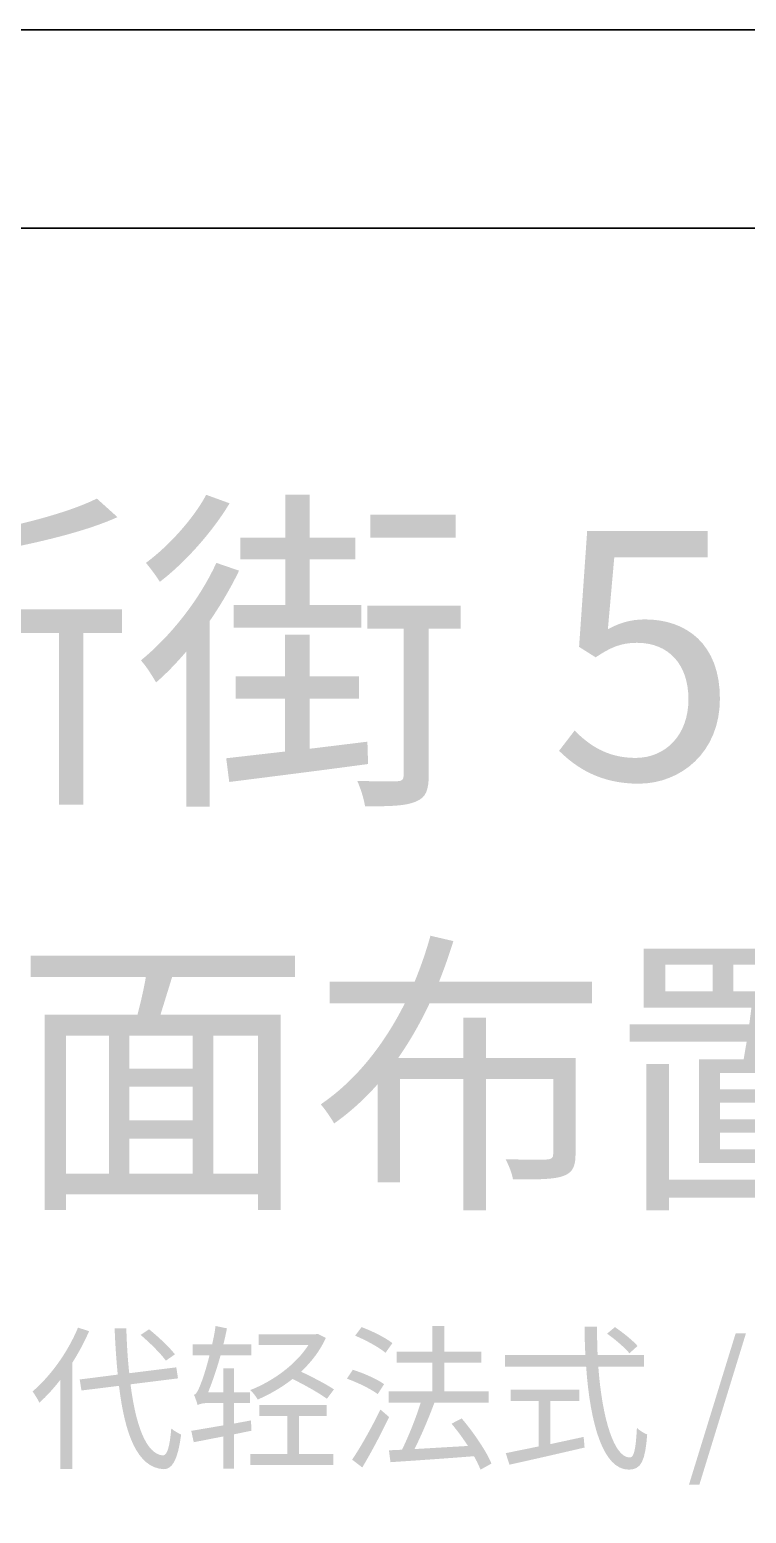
# Model space of a CAD drawing. Header units: millimetres. Extents: x -4600 to 229000, y -4300 to 19460.
# Drawn here: x 60033 to 61477, y 16471 to 19460 of the extents above; entities that cross this region are included whole.
import ezdxf

# ---------------------------------------------------------------- set-up
doc = ezdxf.new("R2010")
doc.units = ezdxf.units.MM
doc.header["$LTSCALE"] = 100
doc.layers.add('A-NOTE', color=7, linetype='Continuous', lineweight=18)
doc.layers.add('A-SHEET', color=7, linetype='Continuous', lineweight=35)

# ---------------------------------------------------------------- blocks, each defined once
blk = doc.blocks.new('A02_SHEET')
at = {"layer": 'A-NOTE'}
h = blk.add_hatch(color=256, dxfattribs=at)
edge = h.paths.add_edge_path()
edge.add_spline(control_points=[(20168.6, 18515.5), (20124.3, 18493), (20047.9, 18471.1), (19976.9, 18456.1)], knot_values=[0, 0, 0, 0, 1, 1, 1, 1], degree=3, periodic=0)
edge.add_line((19976.9, 18456.1), (19940.1, 18467.1))
edge.add_line((19940.1, 18467.1), (19940.1, 18228.3))
edge.add_spline(control_points=[(19940.1, 18228.3), (19940.1, 18132.1), (19931.2, 18014.1), (19843.9, 17927.5)], knot_values=[0, 0, 0, 0, 1, 1, 1, 1], degree=3, periodic=0)
edge.add_spline(control_points=[(19843.9, 17927.5), (19855.5, 17920.7), (19873.9, 17903.6), (19880.8, 17892.7)], knot_values=[0, 0, 0, 0, 1, 1, 1, 1], degree=3, periodic=0)
edge.add_spline(control_points=[(19880.8, 17892.7), (19976.3, 17987.5), (19989.2, 18125.3), (19989.2, 18227.6)], knot_values=[0, 0, 0, 0, 1, 1, 1, 1], degree=3, periodic=0)
edge.add_line((19989.2, 18227.6), (19989.2, 18244.7))
edge.add_line((19989.2, 18244.7), (20092.2, 18244.7))
edge.add_line((20092.2, 18244.7), (20092.2, 17898.8))
edge.add_line((20092.2, 17898.8), (20141.3, 17898.8))
edge.add_line((20141.3, 17898.8), (20141.3, 18244.7))
edge.add_line((20141.3, 18244.7), (20219.1, 18244.7))
edge.add_line((20219.1, 18244.7), (20219.1, 18292.4))
edge.add_line((20219.1, 18292.4), (19989.2, 18292.4))
edge.add_line((19989.2, 18292.4), (19989.2, 18415.2))
edge.add_spline(control_points=[(19989.2, 18415.2), (20065.6, 18430.2), (20151.6, 18451.4), (20210.2, 18478)], knot_values=[0, 0, 0, 0, 1, 1, 1, 1], degree=3, periodic=0)
edge.add_line((20210.2, 18478), (20168.6, 18515.5))
h = blk.add_hatch(color=256, dxfattribs=at)
edge = h.paths.add_edge_path()
edge.add_spline(control_points=[(20388.9, 18523), (20364.4, 18476.6), (20313.9, 18420), (20267.5, 18385.9)], knot_values=[0, 0, 0, 0, 1, 1, 1, 1], degree=3, periodic=0)
edge.add_spline(control_points=[(20267.5, 18385.9), (20275.7, 18376.3), (20289.4, 18357.9), (20295.5, 18347.7)], knot_values=[0, 0, 0, 0, 1, 1, 1, 1], degree=3, periodic=0)
edge.add_spline(control_points=[(20295.5, 18347.7), (20347.3, 18387.2), (20402.6, 18450), (20436, 18505.9)], knot_values=[0, 0, 0, 0, 1, 1, 1, 1], degree=3, periodic=0)
edge.add_line((20436, 18505.9), (20388.9, 18523))
for points in [[(20548.6, 18523), (20548.6, 18437), (20457.8, 18437), (20457.8, 18392.7), (20548.6, 18392.7), (20548.6, 18301.3), (20444.2, 18301.3), (20444.2, 18255.6), (20701.4, 18255.6), (20701.4, 18301.3), (20597, 18301.3), (20597, 18392.7), (20689.1, 18392.7), (20689.1, 18437), (20597, 18437), (20597, 18523), (20548.6, 18523)], [(20719.8, 18482.7), (20719.8, 18437), (20891.7, 18437), (20891.7, 18482.7), (20719.8, 18482.7)], [(21361.3, 16528.8), (21382.3, 16528.8), (21476.2, 16834.1), (21455.5, 16834.1), (21361.3, 16528.8)], [(20495.9, 16689.2), (20495.9, 16667.5), (20552.1, 16667.5), (20552.1, 16590.6), (20478, 16590.6), (20478, 16568.7), (20645, 16568.7), (20645, 16590.6), (20575.6, 16590.6), (20575.6, 16667.5), (20631.5, 16667.5), (20631.5, 16689.2), (20495.9, 16689.2)]]:
    blk.add_hatch(color=256, dxfattribs=at).paths.add_polyline_path(points)
h = blk.add_hatch(color=256, dxfattribs=at)
edge = h.paths.add_edge_path()
edge.add_spline(control_points=[(21260, 17941.1), (21343.9, 17941.1), (21423.7, 18003.2), (21423.7, 18112.3), (21423.7, 18222.9), (21355.5, 18272), (21273, 18272), (21243, 18272), (21220.5, 18264.5), (21198, 18252.2)], knot_values=[0, 0, 0, 0, 1, 1, 1, 2, 2, 2, 3, 3, 3, 3], degree=3, periodic=0)
edge.add_line((21198, 18252.2), (21210.9, 18396.8))
edge.add_line((21210.9, 18396.8), (21399.2, 18396.8))
edge.add_line((21399.2, 18396.8), (21399.2, 18450))
edge.add_line((21399.2, 18450), (21156.3, 18450))
edge.add_line((21156.3, 18450), (21140, 18216.7))
edge.add_line((21140, 18216.7), (21173.4, 18195.6))
edge.add_spline(control_points=[(21173.4, 18195.6), (21202, 18214.7), (21223.2, 18224.9), (21256.6, 18224.9), (21319.4, 18224.9), (21360.3, 18182.6), (21360.3, 18111), (21360.3, 18038), (21313.2, 17993), (21253.9, 17993), (21195.9, 17993), (21159.1, 18019.6), (21131.1, 18048.2)], knot_values=[0, 0, 0, 0, 1, 1, 1, 2, 2, 2, 3, 3, 3, 4, 4, 4, 4], degree=3, periodic=0)
edge.add_line((21131.1, 18048.2), (21099.7, 18007.3))
edge.add_spline(control_points=[(21099.7, 18007.3), (21133.8, 17973.9), (21181.6, 17941.1), (21260, 17941.1)], knot_values=[0, 0, 0, 0, 1, 1, 1, 1], degree=3, periodic=0)
h = blk.add_hatch(color=256, dxfattribs=at)
edge = h.paths.add_edge_path()
edge.add_spline(control_points=[(20409.4, 18385.9), (20374.6, 18310.2), (20316.6, 18237.9), (20257.3, 18189.4)], knot_values=[0, 0, 0, 0, 1, 1, 1, 1], degree=3, periodic=0)
edge.add_spline(control_points=[(20257.3, 18189.4), (20267.5, 18179.2), (20281.9, 18155.3), (20288, 18145.1)], knot_values=[0, 0, 0, 0, 1, 1, 1, 1], degree=3, periodic=0)
edge.add_spline(control_points=[(20288, 18145.1), (20308.5, 18162.8), (20328.9, 18184), (20348.7, 18207.2)], knot_values=[0, 0, 0, 0, 1, 1, 1, 1], degree=3, periodic=0)
edge.add_line((20348.7, 18207.2), (20348.7, 17894.7))
edge.add_line((20348.7, 17894.7), (20395.8, 17894.7))
edge.add_line((20395.8, 17894.7), (20395.8, 18268.6))
edge.add_spline(control_points=[(20395.8, 18268.6), (20418.3, 18301.3), (20438.7, 18336.1), (20455.1, 18370.2)], knot_values=[0, 0, 0, 0, 1, 1, 1, 1], degree=3, periodic=0)
edge.add_line((20455.1, 18370.2), (20409.4, 18385.9))
h = blk.add_hatch(color=256, dxfattribs=at)
edge = h.paths.add_edge_path()
edge.add_line((20713.6, 18299.9), (20713.6, 18253.5))
edge.add_line((20713.6, 18253.5), (20786.6, 18253.5))
edge.add_line((20786.6, 18253.5), (20786.6, 17958.2))
edge.add_spline(control_points=[(20786.6, 17958.2), (20786.6, 17949.3), (20783.9, 17946.6), (20773.7, 17945.9), (20763.4, 17945.2), (20731.4, 17945.9), (20693.2, 17946.6)], knot_values=[0, 0, 0, 0, 1, 1, 1, 2, 2, 2, 2], degree=3, periodic=0)
edge.add_spline(control_points=[(20693.2, 17946.6), (20700, 17931.6), (20706.8, 17909.8), (20708.9, 17895.4)], knot_values=[0, 0, 0, 0, 1, 1, 1, 1], degree=3, periodic=0)
edge.add_spline(control_points=[(20708.9, 17895.4), (20758, 17895.4), (20791.4, 17896.1), (20811.2, 17905)], knot_values=[0, 0, 0, 0, 1, 1, 1, 1], degree=3, periodic=0)
edge.add_spline(control_points=[(20811.2, 17905), (20831.7, 17913.2), (20837.1, 17928.2), (20837.1, 17958.2)], knot_values=[0, 0, 0, 0, 1, 1, 1, 1], degree=3, periodic=0)
edge.add_line((20837.1, 17958.2), (20837.1, 18253.5))
edge.add_line((20837.1, 18253.5), (20901.2, 18253.5))
edge.add_line((20901.2, 18253.5), (20901.2, 18299.9))
edge.add_line((20901.2, 18299.9), (20713.6, 18299.9))
h = blk.add_hatch(color=256, dxfattribs=at)
edge = h.paths.add_edge_path()
edge.add_line((20429.2, 17992.3), (20435.3, 17944.5))
edge.add_spline(control_points=[(20435.3, 17944.5), (20510.4, 17954.1), (20614.7, 17967.1), (20715, 17980.7)], knot_values=[0, 0, 0, 0, 1, 1, 1, 1], degree=3, periodic=0)
edge.add_line((20715, 17980.7), (20713.6, 18025.7))
edge.add_line((20713.6, 18025.7), (20597, 18011.4))
edge.add_line((20597, 18011.4), (20597, 18112.3))
edge.add_line((20597, 18112.3), (20696.6, 18112.3))
edge.add_line((20696.6, 18112.3), (20696.6, 18157.4))
edge.add_line((20696.6, 18157.4), (20597, 18157.4))
edge.add_line((20597, 18157.4), (20597, 18241.3))
edge.add_line((20597, 18241.3), (20547.9, 18241.3))
edge.add_line((20547.9, 18241.3), (20547.9, 18157.4))
edge.add_line((20547.9, 18157.4), (20448.3, 18157.4))
edge.add_line((20448.3, 18157.4), (20448.3, 18112.3))
edge.add_line((20448.3, 18112.3), (20547.9, 18112.3))
edge.add_line((20547.9, 18112.3), (20547.9, 18005.9))
edge.add_line((20547.9, 18005.9), (20429.2, 17992.3))
h = blk.add_hatch(color=256, dxfattribs=at)
edge = h.paths.add_edge_path()
edge.add_spline(control_points=[(20840.6, 17634.8), (20832.2, 17604.2), (20821.4, 17573), (20808.8, 17542.4)], knot_values=[0, 0, 0, 0, 1, 1, 1, 1], degree=3, periodic=0)
edge.add_line((20808.8, 17542.4), (20637.7, 17542.4))
edge.add_line((20637.7, 17542.4), (20637.7, 17498.6))
edge.add_line((20637.7, 17498.6), (20789, 17498.6))
edge.add_spline(control_points=[(20789, 17498.6), (20748.8, 17418.7), (20692.9, 17344.9), (20619.7, 17295.1)], knot_values=[0, 0, 0, 0, 1, 1, 1, 1], degree=3, periodic=0)
edge.add_spline(control_points=[(20619.7, 17295.1), (20628.1, 17285.5), (20640.1, 17268.1), (20646.7, 17256.7)], knot_values=[0, 0, 0, 0, 1, 1, 1, 1], degree=3, periodic=0)
edge.add_spline(control_points=[(20646.7, 17256.7), (20679.1, 17279.5), (20708.5, 17306.5), (20734.4, 17335.9)], knot_values=[0, 0, 0, 0, 1, 1, 1, 1], degree=3, periodic=0)
edge.add_line((20734.4, 17335.9), (20734.4, 17137.8))
edge.add_line((20734.4, 17137.8), (20779.4, 17137.8))
edge.add_line((20779.4, 17137.8), (20779.4, 17346.1))
edge.add_line((20779.4, 17346.1), (20906.6, 17346.1))
edge.add_line((20906.6, 17346.1), (20906.6, 17081.4))
edge.add_line((20906.6, 17081.4), (20952.3, 17081.4))
edge.add_line((20952.3, 17081.4), (20952.3, 17346.1))
edge.add_line((20952.3, 17346.1), (21087.9, 17346.1))
edge.add_line((21087.9, 17346.1), (21087.9, 17195.4))
edge.add_spline(control_points=[(21087.9, 17195.4), (21087.9, 17187), (21084.9, 17184.6), (21074.7, 17184)], knot_values=[0, 0, 0, 0, 1, 1, 1, 1], degree=3, periodic=0)
edge.add_spline(control_points=[(21074.7, 17184), (21065.1, 17184), (21030.3, 17183.4), (20991.9, 17184.6)], knot_values=[0, 0, 0, 0, 1, 1, 1, 1], degree=3, periodic=0)
edge.add_spline(control_points=[(20991.9, 17184.6), (20997.9, 17173.2), (21005.1, 17156.4), (21006.9, 17143.8)], knot_values=[0, 0, 0, 0, 1, 1, 1, 1], degree=3, periodic=0)
edge.add_spline(control_points=[(21006.9, 17143.8), (21058.5, 17143.8), (21090.3, 17143.8), (21108.9, 17151), (21127.5, 17158.2), (21132.9, 17170.8), (21132.9, 17194.8)], knot_values=[0, 0, 0, 0, 1, 1, 1, 2, 2, 2, 2], degree=3, periodic=0)
edge.add_line((21132.9, 17194.8), (21132.9, 17388.7))
edge.add_line((21132.9, 17388.7), (21087.9, 17388.7))
edge.add_line((21087.9, 17388.7), (20952.3, 17388.7))
edge.add_line((20952.3, 17388.7), (20952.3, 17469.8))
edge.add_line((20952.3, 17469.8), (20906.6, 17469.8))
edge.add_line((20906.6, 17469.8), (20906.6, 17388.7))
edge.add_line((20906.6, 17388.7), (20775.8, 17388.7))
edge.add_spline(control_points=[(20775.8, 17388.7), (20799.8, 17423.5), (20820.8, 17460.2), (20838.8, 17498.6)], knot_values=[0, 0, 0, 0, 1, 1, 1, 1], degree=3, periodic=0)
edge.add_line((20838.8, 17498.6), (21165.9, 17498.6))
edge.add_line((21165.9, 17498.6), (21165.9, 17542.4))
edge.add_line((21165.9, 17542.4), (20858, 17542.4))
edge.add_spline(control_points=[(20858, 17542.4), (20868.8, 17569.4), (20878.4, 17597), (20886.8, 17624)], knot_values=[0, 0, 0, 0, 1, 1, 1, 1], degree=3, periodic=0)
edge.add_line((20886.8, 17624), (20840.6, 17634.8))
h = blk.add_hatch(color=256, dxfattribs=at)
h.paths.add_polyline_path([(21381.4, 17385.7), (21381.4, 17176.8), (21711.6, 17176.8), (21711.6, 17385.7), (21515.3, 17385.7), (21521.9, 17421.1), (21761.4, 17421.1), (21761.4, 17456.5), (21527.9, 17456.5), (21532.7, 17489.6), (21737.4, 17489.6), (21737.4, 17609), (21270.4, 17609), (21270.4, 17489.6), (21487.1, 17489.6), (21482.9, 17456.5), (21242.2, 17456.5), (21242.2, 17421.1), (21477.5, 17421.1), (21471.5, 17385.7), (21381.4, 17385.7)])
h.paths.add_polyline_path([(21275.2, 17376.7), (21275.2, 17081.4), (21320.8, 17081.4), (21320.8, 17107.2), (21777, 17107.2), (21777, 17143.2), (21320.8, 17143.2), (21320.8, 17376.7), (21275.2, 17376.7)], flags=0)
h.paths.add_polyline_path([(21424.1, 17238), (21668.4, 17238), (21668.4, 17204.4), (21424.1, 17204.4), (21424.1, 17238)], flags=0)
h.paths.add_polyline_path([(21424.1, 17298.7), (21668.4, 17298.7), (21668.4, 17265.1), (21424.1, 17265.1), (21424.1, 17298.7)], flags=0)
h.paths.add_polyline_path([(21424.1, 17358.1), (21668.4, 17358.1), (21668.4, 17325.7), (21424.1, 17325.7), (21424.1, 17358.1)], flags=0)
h.paths.add_polyline_path([(21590.9, 17576.6), (21692.4, 17576.6), (21692.4, 17522.6), (21590.9, 17522.6), (21590.9, 17576.6)], flags=0)
h.paths.add_polyline_path([(21450.5, 17576.6), (21549.5, 17576.6), (21549.5, 17522.6), (21450.5, 17522.6), (21450.5, 17576.6)], flags=0)
h.paths.add_polyline_path([(21313.6, 17576.6), (21409.1, 17576.6), (21409.1, 17522.6), (21313.6, 17522.6), (21313.6, 17576.6)], flags=0)
h = blk.add_hatch(color=256, dxfattribs=at)
edge = h.paths.add_edge_path()
edge.add_line((20035.6, 17594.6), (20035.6, 17551.4))
edge.add_line((20035.6, 17551.4), (20267.3, 17551.4))
edge.add_spline(control_points=[(20267.3, 17551.4), (20263.1, 17526.8), (20256.5, 17498.6), (20250.5, 17475.8)], knot_values=[0, 0, 0, 0, 1, 1, 1, 1], degree=3, periodic=0)
edge.add_line((20250.5, 17475.8), (20063.2, 17475.8))
edge.add_line((20063.2, 17475.8), (20063.2, 17082))
edge.add_line((20063.2, 17082), (20106.5, 17082))
edge.add_line((20106.5, 17082), (20106.5, 17113.8))
edge.add_line((20106.5, 17113.8), (20493, 17113.8))
edge.add_line((20493, 17113.8), (20493, 17082))
edge.add_line((20493, 17082), (20538.7, 17082))
edge.add_line((20538.7, 17082), (20538.7, 17475.8))
edge.add_line((20538.7, 17475.8), (20296.8, 17475.8))
edge.add_line((20296.8, 17475.8), (20320.2, 17551.4))
edge.add_line((20320.2, 17551.4), (20568.1, 17551.4))
edge.add_line((20568.1, 17551.4), (20568.1, 17594.6))
edge.add_line((20568.1, 17594.6), (20035.6, 17594.6))
h.paths.add_polyline_path([(20493, 17155.8), (20403, 17155.8), (20403, 17433.7), (20493, 17433.7), (20493, 17155.8)], flags=0)
h.paths.add_polyline_path([(20106.5, 17155.8), (20106.5, 17433.7), (20192.9, 17433.7), (20192.9, 17155.8), (20106.5, 17155.8)], flags=0)
h.paths.add_polyline_path([(20234.3, 17226), (20361.6, 17226), (20361.6, 17155.8), (20234.3, 17155.8), (20234.3, 17226)], flags=0)
h.paths.add_polyline_path([(20234.3, 17330.5), (20361.6, 17330.5), (20361.6, 17262.7), (20234.3, 17262.7), (20234.3, 17330.5)], flags=0)
h.paths.add_polyline_path([(20234.3, 17367.1), (20234.3, 17433.7), (20361.6, 17433.7), (20361.6, 17367.1), (20234.3, 17367.1)], flags=0)
h = blk.add_hatch(color=256, dxfattribs=at)
edge = h.paths.add_edge_path()
edge.add_spline(control_points=[(20130.7, 16845.4), (20110, 16795.5), (20075.1, 16747.5), (20039.1, 16716.8)], knot_values=[0, 0, 0, 0, 1, 1, 1, 1], degree=3, periodic=0)
edge.add_spline(control_points=[(20039.1, 16716.8), (20043.1, 16711.5), (20050.4, 16699.5), (20052.9, 16694.2)], knot_values=[0, 0, 0, 0, 1, 1, 1, 1], degree=3, periodic=0)
edge.add_spline(control_points=[(20052.9, 16694.2), (20067.3, 16707.1), (20081.4, 16722.7), (20094.9, 16740)], knot_values=[0, 0, 0, 0, 1, 1, 1, 1], degree=3, periodic=0)
edge.add_line((20094.9, 16740), (20094.9, 16560.5))
edge.add_line((20094.9, 16560.5), (20119.1, 16560.5))
edge.add_line((20119.1, 16560.5), (20119.1, 16774.5))
edge.add_spline(control_points=[(20119.1, 16774.5), (20131.9, 16794.6), (20143.5, 16816.3), (20153, 16838.2)], knot_values=[0, 0, 0, 0, 1, 1, 1, 1], degree=3, periodic=0)
edge.add_line((20153, 16838.2), (20130.7, 16845.4))
h = blk.add_hatch(color=256, dxfattribs=at)
edge = h.paths.add_edge_path()
edge.add_spline(control_points=[(20204.4, 16844.2), (20205.7, 16810.9), (20207.9, 16779.5), (20210.7, 16750.7)], knot_values=[0, 0, 0, 0, 1, 1, 1, 1], degree=3, periodic=0)
edge.add_line((20210.7, 16750.7), (20134.1, 16740.9))
edge.add_line((20134.1, 16740.9), (20137.6, 16718.7))
edge.add_line((20137.6, 16718.7), (20213.2, 16728.1))
edge.add_spline(control_points=[(20213.2, 16728.1), (20225.1, 16629.6), (20250.2, 16564), (20302.3, 16560.2)], knot_values=[0, 0, 0, 0, 1, 1, 1, 1], degree=3, periodic=0)
edge.add_spline(control_points=[(20302.3, 16560.2), (20318.9, 16559.3), (20331.5, 16575.6), (20338.4, 16629.9)], knot_values=[0, 0, 0, 0, 1, 1, 1, 1], degree=3, periodic=0)
edge.add_spline(control_points=[(20338.4, 16629.9), (20333.7, 16632.1), (20323.3, 16637.7), (20318.6, 16642.4)], knot_values=[0, 0, 0, 0, 1, 1, 1, 1], degree=3, periodic=0)
edge.add_spline(control_points=[(20318.6, 16642.4), (20315.5, 16606), (20310.5, 16587.5), (20301.4, 16587.8)], knot_values=[0, 0, 0, 0, 1, 1, 1, 1], degree=3, periodic=0)
edge.add_spline(control_points=[(20301.4, 16587.8), (20267.8, 16591.3), (20247.1, 16647.8), (20236.4, 16731.2)], knot_values=[0, 0, 0, 0, 1, 1, 1, 1], degree=3, periodic=0)
edge.add_line((20236.4, 16731.2), (20332.1, 16743.1))
edge.add_line((20332.1, 16743.1), (20328.7, 16765.4))
edge.add_line((20328.7, 16765.4), (20233.9, 16753.5))
edge.add_spline(control_points=[(20233.9, 16753.5), (20230.8, 16781.4), (20228.9, 16812.2), (20228, 16844.2)], knot_values=[0, 0, 0, 0, 1, 1, 1, 1], degree=3, periodic=0)
edge.add_line((20228, 16844.2), (20204.4, 16844.2))
edge = h.paths.add_edge_path(flags=0)
edge.add_spline(control_points=[(20256.8, 16830.7), (20275.3, 16815), (20297.3, 16793), (20307.7, 16778.9)], knot_values=[0, 0, 0, 0, 1, 1, 1, 1], degree=3, periodic=0)
edge.add_line((20307.7, 16778.9), (20325.9, 16791.5))
edge.add_spline(control_points=[(20325.9, 16791.5), (20315.2, 16805.6), (20292.6, 16826.9), (20273.8, 16842)], knot_values=[0, 0, 0, 0, 1, 1, 1, 1], degree=3, periodic=0)
edge.add_line((20273.8, 16842), (20256.8, 16830.7))
h = blk.add_hatch(color=256, dxfattribs=at)
edge = h.paths.add_edge_path()
edge.add_spline(control_points=[(20371.7, 16689.2), (20374.2, 16691.7), (20383.9, 16693.6), (20394.6, 16693.6)], knot_values=[0, 0, 0, 0, 1, 1, 1, 1], degree=3, periodic=0)
edge.add_line((20394.6, 16693.6), (20423.1, 16693.6))
edge.add_line((20423.1, 16693.6), (20423.1, 16648.4))
edge.add_line((20423.1, 16648.4), (20358.8, 16637.4))
edge.add_line((20358.8, 16637.4), (20363.8, 16614.5))
edge.add_line((20363.8, 16614.5), (20423.1, 16626.1))
edge.add_line((20423.1, 16626.1), (20423.1, 16561.5))
edge.add_line((20423.1, 16561.5), (20445.1, 16561.5))
edge.add_line((20445.1, 16561.5), (20445.1, 16630.5))
edge.add_line((20445.1, 16630.5), (20480.2, 16637.7))
edge.add_line((20480.2, 16637.7), (20479, 16658.4))
edge.add_line((20479, 16658.4), (20445.1, 16652.1))
edge.add_line((20445.1, 16652.1), (20445.1, 16693.6))
edge.add_line((20445.1, 16693.6), (20476.8, 16693.6))
edge.add_line((20476.8, 16693.6), (20476.8, 16714.9))
edge.add_line((20476.8, 16714.9), (20445.1, 16714.9))
edge.add_line((20445.1, 16714.9), (20445.1, 16763.5))
edge.add_line((20445.1, 16763.5), (20423.1, 16763.5))
edge.add_line((20423.1, 16763.5), (20423.1, 16714.9))
edge.add_line((20423.1, 16714.9), (20392.7, 16714.9))
edge.add_spline(control_points=[(20392.7, 16714.9), (20401.5, 16736.6), (20410.3, 16762.3), (20417.8, 16789.3)], knot_values=[0, 0, 0, 0, 1, 1, 1, 1], degree=3, periodic=0)
edge.add_line((20417.8, 16789.3), (20479.6, 16789.3))
edge.add_line((20479.6, 16789.3), (20479.6, 16811.5))
edge.add_line((20479.6, 16811.5), (20423.4, 16811.5))
edge.add_spline(control_points=[(20423.4, 16811.5), (20426.3, 16822.2), (20428.5, 16833.2), (20430.7, 16843.9)], knot_values=[0, 0, 0, 0, 1, 1, 1, 1], degree=3, periodic=0)
edge.add_line((20430.7, 16843.9), (20407.7, 16848.6))
edge.add_spline(control_points=[(20407.7, 16848.6), (20406.2, 16836.3), (20403.7, 16823.8), (20400.8, 16811.5)], knot_values=[0, 0, 0, 0, 1, 1, 1, 1], degree=3, periodic=0)
edge.add_line((20400.8, 16811.5), (20361.6, 16811.5))
edge.add_line((20361.6, 16811.5), (20361.6, 16789.3))
edge.add_line((20361.6, 16789.3), (20395.5, 16789.3))
edge.add_spline(control_points=[(20395.5, 16789.3), (20389.2, 16763.9), (20382.3, 16743.1), (20379.2, 16735.3), (20373.9, 16721.5), (20369.8, 16711.5), (20364.4, 16709.9)], knot_values=[0, 0, 0, 0, 1, 1, 1, 2, 2, 2, 2], degree=3, periodic=0)
edge.add_spline(control_points=[(20364.4, 16709.9), (20367, 16704.2), (20370.4, 16693.6), (20371.7, 16689.2)], knot_values=[0, 0, 0, 0, 1, 1, 1, 1], degree=3, periodic=0)
h = blk.add_hatch(color=256, dxfattribs=at)
edge = h.paths.add_edge_path()
edge.add_line((20494.4, 16831.9), (20494.4, 16810.3))
edge.add_line((20494.4, 16810.3), (20594.8, 16810.3))
edge.add_spline(control_points=[(20594.8, 16810.3), (20569.3, 16770.4), (20522.3, 16736.9), (20477.7, 16719.6)], knot_values=[0, 0, 0, 0, 1, 1, 1, 1], degree=3, periodic=0)
edge.add_spline(control_points=[(20477.7, 16719.6), (20482.7, 16714.9), (20489.6, 16706.1), (20492.8, 16700.5)], knot_values=[0, 0, 0, 0, 1, 1, 1, 1], degree=3, periodic=0)
edge.add_spline(control_points=[(20492.8, 16700.5), (20516.6, 16710.8), (20540.8, 16724.6), (20562.8, 16741.9)], knot_values=[0, 0, 0, 0, 1, 1, 1, 1], degree=3, periodic=0)
edge.add_spline(control_points=[(20562.8, 16741.9), (20588.5, 16729.3), (20616.7, 16713.3), (20632.1, 16702)], knot_values=[0, 0, 0, 0, 1, 1, 1, 1], degree=3, periodic=0)
edge.add_line((20632.1, 16702), (20646.2, 16720.9))
edge.add_spline(control_points=[(20646.2, 16720.9), (20631.5, 16730.9), (20604.5, 16745), (20580, 16756.6)], knot_values=[0, 0, 0, 0, 1, 1, 1, 1], degree=3, periodic=0)
edge.add_spline(control_points=[(20580, 16756.6), (20600.7, 16776.1), (20618.3, 16798.7), (20629.9, 16824.7)], knot_values=[0, 0, 0, 0, 1, 1, 1, 1], degree=3, periodic=0)
edge.add_line((20629.9, 16824.7), (20613.6, 16832.9))
edge.add_line((20613.6, 16832.9), (20608.9, 16831.9))
edge.add_line((20608.9, 16831.9), (20494.4, 16831.9))
h = blk.add_hatch(color=256, dxfattribs=at)
edge = h.paths.add_edge_path()
edge.add_spline(control_points=[(20688.9, 16829.1), (20710.5, 16820.3), (20737.2, 16805.6), (20750.1, 16794.6)], knot_values=[0, 0, 0, 0, 1, 1, 1, 1], degree=3, periodic=0)
edge.add_line((20750.1, 16794.6), (20763.9, 16814.1))
edge.add_spline(control_points=[(20763.9, 16814.1), (20750.4, 16825), (20723.4, 16838.5), (20701.8, 16846.4)], knot_values=[0, 0, 0, 0, 1, 1, 1, 1], degree=3, periodic=0)
edge.add_line((20701.8, 16846.4), (20688.9, 16829.1))
h = blk.add_hatch(color=256, dxfattribs=at)
edge = h.paths.add_edge_path()
edge.add_spline(control_points=[(20883.1, 16651.8), (20894.4, 16638.3), (20906, 16622.7), (20916.1, 16607)], knot_values=[0, 0, 0, 0, 1, 1, 1, 1], degree=3, periodic=0)
edge.add_line((20916.1, 16607), (20808.4, 16600.7))
edge.add_spline(control_points=[(20808.4, 16600.7), (20822.3, 16628), (20837.3, 16663.8), (20848.6, 16694.2)], knot_values=[0, 0, 0, 0, 1, 1, 1, 1], degree=3, periodic=0)
edge.add_line((20848.6, 16694.2), (20958.1, 16694.2))
edge.add_line((20958.1, 16694.2), (20958.1, 16716.8))
edge.add_line((20958.1, 16716.8), (20868.4, 16716.8))
edge.add_line((20868.4, 16716.8), (20868.4, 16774.8))
edge.add_line((20868.4, 16774.8), (20943.4, 16774.8))
edge.add_line((20943.4, 16774.8), (20943.4, 16797.1))
edge.add_line((20943.4, 16797.1), (20868.4, 16797.1))
edge.add_line((20868.4, 16797.1), (20868.4, 16848.6))
edge.add_line((20868.4, 16848.6), (20844.5, 16848.6))
edge.add_line((20844.5, 16848.6), (20844.5, 16797.1))
edge.add_line((20844.5, 16797.1), (20772.4, 16797.1))
edge.add_line((20772.4, 16797.1), (20772.4, 16774.8))
edge.add_line((20772.4, 16774.8), (20844.5, 16774.8))
edge.add_line((20844.5, 16774.8), (20844.5, 16716.8))
edge.add_line((20844.5, 16716.8), (20756.7, 16716.8))
edge.add_line((20756.7, 16716.8), (20756.7, 16694.2))
edge.add_line((20756.7, 16694.2), (20821, 16694.2))
edge.add_spline(control_points=[(20821, 16694.2), (20811.6, 16664.1), (20796.5, 16626.1), (20783.3, 16599.4)], knot_values=[0, 0, 0, 0, 1, 1, 1, 1], degree=3, periodic=0)
edge.add_line((20783.3, 16599.4), (20757, 16598.2))
edge.add_line((20757, 16598.2), (20760.1, 16574.3))
edge.add_spline(control_points=[(20760.1, 16574.3), (20804.1, 16577.2), (20867.4, 16581.5), (20928.3, 16586.3)], knot_values=[0, 0, 0, 0, 1, 1, 1, 1], degree=3, periodic=0)
edge.add_spline(control_points=[(20928.3, 16586.3), (20934, 16576.5), (20938.3, 16567.1), (20941.5, 16559.3)], knot_values=[0, 0, 0, 0, 1, 1, 1, 1], degree=3, periodic=0)
edge.add_line((20941.5, 16559.3), (20963.5, 16571.5))
edge.add_spline(control_points=[(20963.5, 16571.5), (20953.1, 16596.9), (20927.1, 16634.6), (20903.5, 16662.5)], knot_values=[0, 0, 0, 0, 1, 1, 1, 1], degree=3, periodic=0)
edge.add_line((20903.5, 16662.5), (20883.1, 16651.8))
h = blk.add_hatch(color=256, dxfattribs=at)
edge = h.paths.add_edge_path()
edge.add_spline(control_points=[(21151.1, 16847.3), (21151.1, 16827.9), (21151.7, 16808.7), (21152.7, 16789.9)], knot_values=[0, 0, 0, 0, 1, 1, 1, 1], degree=3, periodic=0)
edge.add_line((21152.7, 16789.9), (20991.1, 16789.9))
edge.add_line((20991.1, 16789.9), (20991.1, 16767))
edge.add_line((20991.1, 16767), (21154.2, 16767))
edge.add_spline(control_points=[(21154.2, 16767), (21162.4, 16650.3), (21188.7, 16559.3), (21240.2, 16559.3), (21264.4, 16559.3), (21273.2, 16575.3), (21277.2, 16630.2)], knot_values=[0, 0, 0, 0, 1, 1, 1, 2, 2, 2, 2], degree=3, periodic=0)
edge.add_spline(control_points=[(21277.2, 16630.2), (21270.6, 16632.7), (21261.9, 16638), (21256.5, 16643.4)], knot_values=[0, 0, 0, 0, 1, 1, 1, 1], degree=3, periodic=0)
edge.add_spline(control_points=[(21256.5, 16643.4), (21254.3, 16601.3), (21250.9, 16583.7), (21242.1, 16583.7), (21211, 16583.7), (21186.5, 16660.6), (21178.7, 16767)], knot_values=[0, 0, 0, 0, 1, 1, 1, 2, 2, 2, 2], degree=3, periodic=0)
edge.add_line((21178.7, 16767), (21271, 16767))
edge.add_line((21271, 16767), (21271, 16789.9))
edge.add_line((21271, 16789.9), (21177.4, 16789.9))
edge.add_spline(control_points=[(21177.4, 16789.9), (21176.5, 16808.4), (21176.2, 16827.6), (21176.2, 16847.3)], knot_values=[0, 0, 0, 0, 1, 1, 1, 1], degree=3, periodic=0)
edge.add_line((21176.2, 16847.3), (21151.1, 16847.3))
edge = h.paths.add_edge_path(flags=0)
edge.add_line((20992.3, 16592.5), (20999.8, 16569.3))
edge.add_spline(control_points=[(20999.8, 16569.3), (21040, 16578.1), (21097.7, 16591.3), (21151.1, 16603.8)], knot_values=[0, 0, 0, 0, 1, 1, 1, 1], degree=3, periodic=0)
edge.add_line((21151.1, 16603.8), (21149.2, 16625.2))
edge.add_line((21149.2, 16625.2), (21082.1, 16610.7))
edge.add_line((21082.1, 16610.7), (21082.1, 16697.3))
edge.add_line((21082.1, 16697.3), (21140.7, 16697.3))
edge.add_line((21140.7, 16697.3), (21140.7, 16720.2))
edge.add_line((21140.7, 16720.2), (21002, 16720.2))
edge.add_line((21002, 16720.2), (21002, 16697.3))
edge.add_line((21002, 16697.3), (21058.5, 16697.3))
edge.add_line((21058.5, 16697.3), (21058.5, 16606))
edge.add_line((21058.5, 16606), (20992.3, 16592.5))
edge = h.paths.add_edge_path(flags=0)
edge.add_spline(control_points=[(21196.3, 16833.2), (21212.6, 16821.9), (21232, 16805), (21241.5, 16793.7)], knot_values=[0, 0, 0, 0, 1, 1, 1, 1], degree=3, periodic=0)
edge.add_line((21241.5, 16793.7), (21257.8, 16808.4))
edge.add_spline(control_points=[(21257.8, 16808.4), (21248.4, 16819.4), (21228.3, 16835.4), (21212.3, 16846.4)], knot_values=[0, 0, 0, 0, 1, 1, 1, 1], degree=3, periodic=0)
edge.add_line((21212.3, 16846.4), (21196.3, 16833.2))
h = blk.add_hatch(color=256, dxfattribs=at)
edge = h.paths.add_edge_path()
edge.add_spline(control_points=[(20672.3, 16742.5), (20693.9, 16735), (20720.9, 16721.5), (20734.4, 16711.5)], knot_values=[0, 0, 0, 0, 1, 1, 1, 1], degree=3, periodic=0)
edge.add_line((20734.4, 16711.5), (20747.3, 16731.5))
edge.add_spline(control_points=[(20747.3, 16731.5), (20733.1, 16741.6), (20705.8, 16753.8), (20684.2, 16760.4)], knot_values=[0, 0, 0, 0, 1, 1, 1, 1], degree=3, periodic=0)
edge.add_line((20684.2, 16760.4), (20672.3, 16742.5))
h = blk.add_hatch(color=256, dxfattribs=at)
edge = h.paths.add_edge_path()
edge.add_line((20682.9, 16579.4), (20703.3, 16563.7))
edge.add_spline(control_points=[(20703.3, 16563.7), (20720.9, 16593.2), (20741.6, 16632.1), (20757.3, 16665.3)], knot_values=[0, 0, 0, 0, 1, 1, 1, 1], degree=3, periodic=0)
edge.add_line((20757.3, 16665.3), (20739.7, 16680.4))
edge.add_spline(control_points=[(20739.7, 16680.4), (20722.8, 16644.9), (20699.2, 16603.5), (20682.9, 16579.4)], knot_values=[0, 0, 0, 0, 1, 1, 1, 1], degree=3, periodic=0)
at = {"layer": 'A-SHEET'}
for points in [[(-4600, -4300), (29000, -4300), (29000, 19460), (-4600, 19460)], [(-4200, -3900), (28600, -3900), (28600, 19060), (-4200, 19060)]]:
    blk.add_lwpolyline(points, close=True, dxfattribs=at)

msp = doc.modelspace()

# ---------------------------------------------------------------- block references
msp.add_blockref('A02_SHEET', (40000, 0))

doc.saveas('drawing.dxf')
